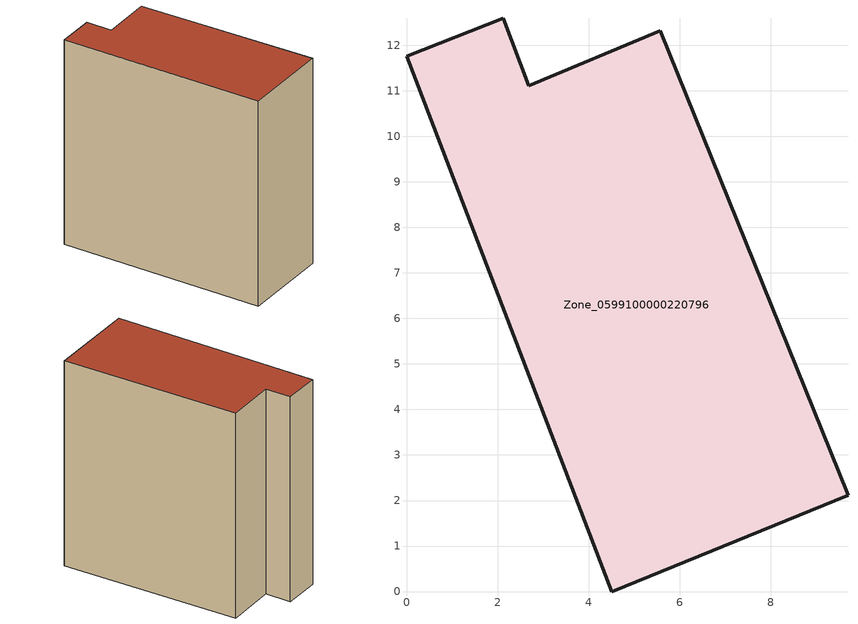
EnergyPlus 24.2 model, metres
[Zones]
Zone_0599100000220796
 floor ground (C_G): 4.51,0 0,11.76 2.12,12.59 2.68,11.11 5.57,12.32 9.7,2.11 z0
 wall outside (C_F): 4.51,0 9.7,2.11 5.57,12.32 2.68,11.11 2.12,12.59 0,11.76 4.51,0 z0:12.79
 roof outside (C_R): 0,11.76 4.51,0 9.7,2.11 5.57,12.32 2.68,11.11 2.12,12.59 z12.79
[BUILDING]
Pand.0599100000220796: North Axis=0; Terrain=City; Loads Convergence Tolerance Value=0.04; Temperature Convergence Tolerance Value=0.4; Solar Distribution=FullExterior; Maximum Number of Warmup Days=25; Minimum Number of Warmup Days=1
[Site:Location]
Rotterdam.The.Hague.AP_ZH_NLD Design_Conditions: Latitude=51.96; Longitude=4.45; Time Zone=1; Elevation=-4.5
[SITE:GROUNDTEMPERATURE:BUILDINGSURFACE]
18, 18, 18, 18, 18, 18, 18, 18, 18, 18, 18, 18
[MATERIAL] Thermal Absorptance=0.9; Solar Absorptance=0.7; Visible Absorptance=0.7
Name | Roughness | Thickness | Conductivity | Density | Specific Heat
G.TI.1946 | MediumSmooth | 0.15 | 1 | 540 | 1210
F.TI.1946 | Rough | 0.3 | 0.857143 | 1920 | 840
R.TI.1946 | MediumRough | 0.2 | 0.1 | 1500 | 1000
[CONSTRUCTION]
C_G: G.TI.1946
C_F: F.TI.1946
C_R: R.TI.1946
[ZONE]
Zone_0599100000220796: Type=1; Multiplier=1; Ceiling Height=Autocalculate; Volume=Autocalculate; Floor Area=autocalculate; Part of Total Floor Area=Yes
[ZONEINFILTRATION:DESIGNFLOWRATE]
Infil_Zone_0599100000220796: Zone or ZoneList or Space or SpaceList=Zone_0599100000220796; Schedule=AlwaysOn; Design Flow Rate Calculation Method=Flow/Area; Flow Rate per Floor Area=0.003; Constant Term Coefficient=1; Temperature Term Coefficient=0; Velocity Term Coefficient=0; Velocity Squared Term Coefficient=0
[HVACTEMPLATE:ZONE:IDEALLOADSAIRSYSTEM]
Zone_0599100000220796: Maximum Heating Supply Air Temperature=50; Minimum Cooling Supply Air Temperature=13; Maximum Heating Supply Air Humidity Ratio=0.0156; Minimum Cooling Supply Air Humidity Ratio=0.0077; Heating Limit=NoLimit; Cooling Limit=NoLimit; Dehumidification Control Type=ConstantSensibleHeatRatio; Cooling Sensible Heat Ratio=0.7; Dehumidification Setpoint=60; Humidification Control Type=None; Humidification Setpoint=30; Outdoor Air Method=None; Outdoor Air Flow Rate per Person=0.00944; Outdoor Air Flow Rate per Zone Floor Area=0; Outdoor Air Flow Rate per Zone=0; Demand Controlled Ventilation Type=None; Outdoor Air Economizer Type=NoEconomizer; Heat Recovery Type=None; Sensible Heat Recovery Effectiveness=0.7; Latent Heat Recovery Effectiveness=0.65
[ZONECONTROL:THERMOSTAT]
ThermostatControl_Zone_0599100000220796: Zone or ZoneList=Zone_0599100000220796; Control Type Schedule=DualSetpointControlType; Control 1=Thermostat_Zone_0599100000220796; Temperature Difference Between Cutout And Setpoint=0
[THERMOSTATSETPOINT:DUALSETPOINT]
Thermostat_Zone_0599100000220796: Heating Setpoint Temperature Schedule=HeatingSetpoint_Zone_0599100000220796; Cooling Setpoint Temperature Schedule=CoolingSetpoint_Zone_0599100000220796
[SCHEDULE:COMPACT]
HeatingSetpoint_Zone_0599100000220796: Through: 12/31, For: AllDays, Until: 24:00, 21
CoolingSetpoint_Zone_0599100000220796: Through: 12/31, For: AllDays, Until: 24:00, 24
DualSetpointControlType: Through: 12/31, For: AllDays, Until: 24:00, 4
AlwaysOn: Through: 12/31, For: AllDays, Until: 24:00, 1
